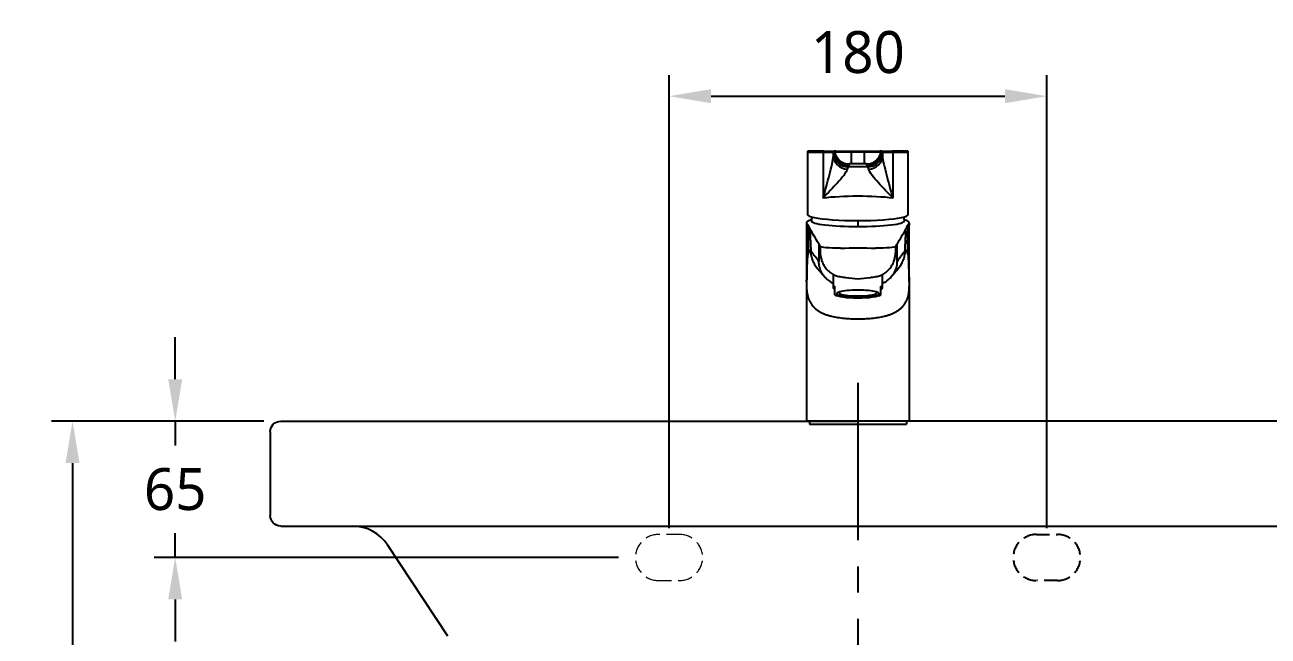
# Model space of a CAD drawing. Extents: x 7056 to 10156, y 0 to 2100.
# Drawn here: x 7804 to 8396, y 897 to 1188 of the extents above; entities that cross this region are included whole.
import ezdxf

# ---------------------------------------------------------------- set-up
doc = ezdxf.new("R2010")
doc.units = 0
doc.header["$LTSCALE"] = 50
doc.header["$MEASUREMENT"] = 0
for name, pattern in [('CENTER', [2, 1.25, -0.25, 0.25, -0.25]), ('CENTER2', [1.125, 0.75, -0.125, 0.125, -0.125]), ('HIDDEN', [0.375, 0.25, -0.125])]:
    doc.linetypes.add(name, pattern=pattern)
doc.layers.get('0').update_dxf_attribs({"linetype": 'CONTINUOUS'})
doc.layers.get('DEFPOINTS').update_dxf_attribs({"linetype": 'CONTINUOUS'})
for name, color, linetype in [('1', 2, 'CENTER'), ('3', 3, 'CONTINUOUS'), ('5', 5, 'CONTINUOUS')]:
    doc.layers.add(name, color=color, linetype=linetype)
doc.styles.get("Standard").update_dxf_attribs({"font": 'NanumGothic.ttf'})
doc.dimstyles.get("Standard").update_dxf_attribs({"dimtxt": 2.5, "dimasz": 2, "dimexe": 2, "dimexo": 1, "dimgap": 1.5, "dimtad": 1, "dimdec": 0, "dimlfac": 10, "dimrnd": 0.5, "dimzin": 0, "dimdsep": 46, "dimtxsty": 'Standard', "dimcen": 0, "dimclrt": 2, "dimadec": 0, "dimazin": 0, "dimtfac": 1, "dimtdec": 0, "dimtmove": 0, "dimatfit": 3, "dimfxl": 0, "dimtolj": 1, "dimtzin": 0, "dimarcsym": 0})

# ---------------------------------------------------------------- blocks, each defined once
blk = doc.blocks.new('*D69')
at = {"color": 3, "lineweight": -2}
for p, q in [((8455.35, 999.21), (8583.65, 999.21)), ((8573.65, 979.21), (8573.65, 927.6)), ((8573.65, 834.21), (8573.65, 885.83)), ((8239.58, 814.21), (8583.65, 814.21))]:
    blk.add_line(p, q, dxfattribs=at)
at = {"color": 3}
for points in [[(8570.31, 979.21), (8576.98, 979.21), (8573.65, 999.21)], [(8570.31, 834.21), (8576.98, 834.21), (8573.65, 814.21)]]:
    blk.add_solid(points, dxfattribs=at)
at = {"layer": 'DEFPOINTS', "color": 0}
for p in [(8447.35, 999.21), (8231.58, 814.21), (8573.65, 814.21)]:
    blk.add_point(p, dxfattribs=at)
at = {"color": 2, "insert": (8573.65, 906.71), "char_height": 20, "attachment_point": 5}
blk.add_mtext('\\A1;185', dxfattribs=at)
blk = doc.blocks.new('*D70')
at = {"color": 3, "lineweight": -2}
for p, q in [((8601.65, 999.21), (8643.41, 999.21)), ((8633.41, 979.21), (8633.41, 895.1)), ((8633.41, 769.21), (8633.41, 853.33)), ((8335.03, 749.21), (8643.41, 749.21))]:
    blk.add_line(p, q, dxfattribs=at)
at = {"color": 3}
for points in [[(8630.08, 979.21), (8636.75, 979.21), (8633.41, 999.21)], [(8630.08, 769.21), (8636.75, 769.21), (8633.41, 749.21)]]:
    blk.add_solid(points, dxfattribs=at)
at = {"layer": 'DEFPOINTS', "color": 0}
for p in [(8593.65, 999.21), (8327.03, 749.21), (8633.41, 749.21)]:
    blk.add_point(p, dxfattribs=at)
at = {"color": 2, "insert": (8633.41, 874.21), "char_height": 20, "attachment_point": 5}
blk.add_mtext('\\A1;250', dxfattribs=at)
blk = doc.blocks.new('*D71')
at = {"color": 3, "lineweight": -2}
for p, q in [((8661.41, 999.21), (8703.41, 999.21)), ((8693.41, 979.21), (8693.41, 850.12)), ((8693.41, 679.21), (8693.41, 808.31)), ((8241.53, 659.21), (8703.41, 659.21))]:
    blk.add_line(p, q, dxfattribs=at)
at = {"color": 3}
for points in [[(8690.08, 979.21), (8696.75, 979.21), (8693.41, 999.21)], [(8690.08, 679.21), (8696.75, 679.21), (8693.41, 659.21)]]:
    blk.add_solid(points, dxfattribs=at)
at = {"layer": 'DEFPOINTS', "color": 0}
for p in [(8653.41, 999.21), (8233.53, 659.21), (8693.41, 659.21)]:
    blk.add_point(p, dxfattribs=at)
at = {"color": 2, "insert": (8693.41, 829.21), "char_height": 20, "attachment_point": 5}
blk.add_mtext('\\A1;340', dxfattribs=at)
blk = doc.blocks.new('*D64')
at = {"color": 3, "lineweight": -2}
for p, q in [((8111.03, 948.21), (8111.03, 1164.17)), ((8291.03, 948.21), (8291.03, 1164.17)), ((8131.03, 1154.17), (8271.03, 1154.17))]:
    blk.add_line(p, q, dxfattribs=at)
at = {"color": 3}
for points in [[(8131.03, 1157.51), (8131.03, 1150.84), (8111.03, 1154.17)], [(8271.03, 1157.51), (8271.03, 1150.84), (8291.03, 1154.17)]]:
    blk.add_solid(points, dxfattribs=at)
at = {"layer": 'DEFPOINTS', "color": 0}
for p in [(8291.03, 1154.17), (8111.03, 940.21), (8291.03, 940.21)]:
    blk.add_point(p, dxfattribs=at)
at = {"color": 2, "insert": (8201.03, 1175.06), "char_height": 20, "attachment_point": 5}
blk.add_mtext('\\A1;180', dxfattribs=at)
blk = doc.blocks.new('*D65')
at = {"color": 3, "lineweight": -2}
for p, q in [((7875.77, 1019.21), (7875.77, 1039.21)), ((7918.04, 999.21), (7865.77, 999.21)), ((7875.77, 999.21), (7875.77, 987.6)), ((7875.77, 934.21), (7875.77, 945.82)), ((8087.03, 934.21), (7865.77, 934.21)), ((7875.77, 914.21), (7875.77, 894.21))]:
    blk.add_line(p, q, dxfattribs=at)
at = {"color": 3}
for points in [[(7872.43, 1019.21), (7879.1, 1019.21), (7875.77, 999.21)], [(7872.43, 914.21), (7879.1, 914.21), (7875.77, 934.21)]]:
    blk.add_solid(points, dxfattribs=at)
at = {"layer": 'DEFPOINTS', "color": 0}
for p in [(7926.04, 999.21), (7875.77, 934.21), (8095.03, 934.21)]:
    blk.add_point(p, dxfattribs=at)
at = {"color": 2, "insert": (7875.77, 966.71), "char_height": 20, "attachment_point": 5}
blk.add_mtext('\\A1;65', dxfattribs=at)
blk = doc.blocks.new('*D59')
at = {"color": 3, "lineweight": -2}
for p, q in [((7918.03, 999.21), (7816.86, 999.21)), ((7826.86, 979.21), (7826.86, 832.66)), ((7826.86, 644.31), (7826.86, 790.86)), ((8044.91, 624.31), (7816.86, 624.31))]:
    blk.add_line(p, q, dxfattribs=at)
at = {"color": 3}
for points in [[(7823.52, 979.21), (7830.19, 979.21), (7826.86, 999.21)], [(7823.52, 644.31), (7830.19, 644.31), (7826.86, 624.31)]]:
    blk.add_solid(points, dxfattribs=at)
at = {"layer": 'DEFPOINTS', "color": 0}
for p in [(7926.03, 999.21), (7826.86, 624.31), (8052.91, 624.31)]:
    blk.add_point(p, dxfattribs=at)
at = {"color": 2, "insert": (7826.86, 811.76), "char_height": 20, "attachment_point": 5}
blk.add_mtext('\\A1;375', dxfattribs=at)

msp = doc.modelspace()

# ---------------------------------------------------------------- linework, layer by layer
at = {"ltscale": 0.5}
for p, q in [((8225.5283, 999.21417), (8176.5283, 999.21417)), ((8224.09786, 999.21414), (8177.95874, 999.2141)), ((8177.95874, 999.2141), (8177.95874, 997.73557)), ((8224.09786, 999.21414), (8224.09786, 997.73557))]:
    msp.add_line(p, q, dxfattribs=at)
at = {"color": 7, "linetype": 'HIDDEN'}
msp.add_line((8183.54392, 999.21419), (8183.54392, 999.2141), dxfattribs=at)
at = {"color": 0}
msp.add_line((8476.0283, 999.21417), (8201.0283, 999.21417), dxfattribs=at)
at = {"color": 2, "linetype": 'HIDDEN', "lineweight": 0, "ltscale": 0.5}
msp.add_lwpolyline([(8116.0283, 923.21417, 1), (8116.0283, 945.21417), (8106.0283, 945.21417, 1), (8106.0283, 923.21417)], format="xyb", close=True, dxfattribs=at)
at = {"layer": '1', "color": 7, "linetype": 'Continuous'}
for p, q in [((8177.0283, 1127.51982), (8177.0283, 1097.7994)), ((8184.40719, 1127.47624), (8184.40719, 1105.56693)), ((8189.43307, 1127.51997), (8189.32539, 1127.51976)), ((8189.32539, 1127.51976), (8189.32539, 1125.83872)), ((8189.41319, 1127.46777), (8189.43307, 1127.51997)), ((8189.82536, 1128.02046), (8189.93304, 1128.02066)), ((8197.93713, 1128.02181), (8197.93713, 1127.41698)), ((8197.93713, 1128.02181), (8204.11946, 1128.02181)), ((8197.93713, 1121.88774), (8197.93713, 1127.41698)), ((8204.11946, 1127.41698), (8197.93713, 1127.41698)), ((8204.11946, 1128.02181), (8204.11946, 1127.41698)), ((8204.11946, 1121.88774), (8204.11946, 1127.41698)), ((8212.12356, 1128.02066), (8212.23124, 1128.02046)), ((8212.62353, 1127.51997), (8212.6434, 1127.46777)), ((8212.7312, 1127.51976), (8212.62353, 1127.51997)), ((8212.7312, 1127.51976), (8212.7312, 1125.83872)), ((8217.64941, 1127.47624), (8217.64941, 1105.56693)), ((8225.0283, 1097.7994), (8225.0283, 1127.51982)), ((8196.62341, 1121.03392), (8196.41273, 1120.48065)), ((8204.11946, 1121.88774), (8197.93713, 1121.88774)), ((8205.64386, 1120.48065), (8205.43319, 1121.03392)), ((8201.0283, 1094.87461), (8201.0283, 1092.01193)), ((8189.28091, 1069.15586), (8189.28091, 1062.92236)), ((8212.78091, 1062.92236), (8212.78091, 1069.1586)), ((8190.08091, 1059.5198), (8190.08091, 1063.66235)), ((8192.03091, 1060.72486), (8192.03091, 1060.46885)), ((8210.03091, 1060.46885), (8210.03091, 1060.72486)), ((8211.98091, 1059.5198), (8211.98091, 1063.66235)), ((8177.95874, 997.73557), (8224.09786, 997.73557))]:
    msp.add_line(p, q, dxfattribs=at)
at = {"layer": '1', "color": 1, "linetype": 'CENTER2', "ltscale": 2}
msp.add_line((8201.03038, 1017.46417), (8201.03038, 522.87753), dxfattribs=at)
at = {"layer": '1', "color": 0, "linetype": 'Continuous'}
for p, q in [((7926.0283, 999.21417), (8201.0283, 999.21417)), ((7921.03978, 994.21417), (7921.03978, 954.21417)), ((7926.0283, 949.21417), (8441.79458, 949.21417)), ((8005.59726, 896.72645), (7976.96655, 940.21229))]:
    msp.add_line(p, q, dxfattribs=at)
at = {"layer": '1', "color": 7, "linetype": 'Continuous'}
for start, end in [(171.37829069, 176.268188), (3.731812, 8.62170931)]:
    msp.add_arc((8201.0283, 1093.2881), 22.19637, start, end, dxfattribs=at)
at = {"layer": '1', "color": 0, "linetype": 'Continuous', "extrusion": (0, 0, -1)}
for centre, start, end in [((-7926.0283, 994.21417), 0, 90), ((-7926.0283, 954.21417), 270, 0)]:
    msp.add_arc(centre, 5, start, end, dxfattribs=at)
at = {"layer": '1', "color": 0, "linetype": 'Continuous'}
msp.add_arc((7960.26202, 929.21417), 20, 33.3605733, 90, dxfattribs=at)
at = {"layer": '1', "color": 7, "linetype": 'Continuous'}
for centre, major_axis, ratio, start_param, end_param in [((8201.0283, 1128.01982), (-23.5, 0), 0.000022, 5.47740194, 7.374729491), ((8201.0283, 1127.51982), (-24, 0), 0.002517, 6.28316677, 7.088968674), ((8184.75346, 1127.5202), (0.00001, -0.5), 0.695239, 3.141561875, 4.800401043), ((8173.32644, 1127.52046), (-16, 0), 0.003831, 2.335809286, 3.130131837), ((8173.32644, 1128.02046), (-16.5, 0), 0.000022, 2.335809287, 3.130131837), ((8189.82539, 1127.52046), (0.00097, -0.5), 0.999935, 3.139694378, 4.711835315), ((8196.32494, 1125.8485), (6.99736, -0.19218), 0.930294, 3.172608166, 4.687010237), ((8196.41273, 1127.47755), (6.54179, -2.49099), 0.999493, 3.506988499, 5.07605031), ((8189.93306, 1127.52066), (0.00097, -0.5), 0.999935, 3.139694378, 4.711835315), ((8196.42915, 1127.52066), (-7.4253, 0.16584), 0.062803, 0.343077868, 0.420223192), ((8190.14406, 1127.52104), (0.00081, -0.5), 0.999907, 3.140029813, 4.789267394), ((8196.62341, 1128.03082), (6.54179, -2.49099), 0.999493, 3.584133825, 5.07605031), ((8196.42908, 1128.02066), (-6.95588, -0.00172), 0.00065, 5.840394466, 5.917540187), ((8190.52603, 1127.52165), (0.00079, -0.5), 0.999901, 3.14007326, 4.91690311), ((8196.8878, 1128.85189), (6.7701, -1.77924), 0.999527, 3.604908181, 4.969270018), ((8205.1688, 1128.85189), (-6.7701, -1.77924), 0.999527, 1.313915289, 2.678277126), ((8205.43319, 1128.03082), (-6.54179, -2.49099), 0.999493, 1.207134997, 2.699051483), ((8205.64386, 1127.47755), (-6.54179, -2.49099), 0.999493, 1.207134997, 2.776196808), ((8205.73166, 1125.8485), (-6.99736, -0.19218), 0.930294, 1.59617507, 3.110577141), ((8211.53057, 1127.52165), (0.00079, 0.5), 0.999901, 4.507873083, 6.284702932), ((8201.0283, 1128.01982), (-23.5, 0), 0.000022, 2.038834006, 3.947376021), ((8211.91253, 1127.52104), (0.00081, 0.5), 0.999907, 4.635509709, 6.284747289), ((8205.62751, 1128.02066), (-6.95588, 0.00172), 0.00065, 3.507237773, 3.584383495), ((8212.12354, 1127.52066), (0.00097, 0.5), 0.999935, 4.712943228, 6.285084165), ((8212.23121, 1127.52046), (0.00097, 0.5), 0.999935, 4.712943228, 6.285084165), ((8228.73015, 1128.02046), (-16.5, 0), 0.000022, 0.011460816, 0.805783366), ((8205.62745, 1127.52066), (-7.4253, -0.16584), 0.062803, 2.721369461, 2.798514785), ((8228.73015, 1127.52046), (-16, 0), 0.003831, 0.011460816, 0.805783367), ((8217.30314, 1127.5202), (-0.00001, -0.5), 0.695239, 1.482784264, 3.141623432), ((8201.0283, 1127.51982), (-24, 0), 0.002517, 2.335809286, 3.141611191), ((8201.0283, 1119.28471), (-40, 0), 0.030099, 4.59674225, 4.82803571), ((8201.0283, 1103.2918), (-24, 0), 0.131412, 3.947376021, 5.47740194), ((8201.0283, 1097.7994), (-24, 0), 0.121869, 0, 3.141592654), ((8201.0283, 1094.71134), (-22.15, 0), 0.121869, 6.27528229, 7.853981634), ((8201.0283, 1094.71134), (22.15, 0), 0.121869, 4.71238898, 6.291088324), ((8201.03091, 1062.92236), (-11.75, 0), 0.173648, 5.912046397, 6.654324217), ((8201.03091, 1059.96793), (-10, 0), 0.173648, 4.71238898, 7.853981634), ((8201.03091, 1060.46885), (-9, 0), 0.173648, 6.076085735, 7.853981634), ((8201.03091, 1059.96793), (10, 0), 0.173648, 4.71238898, 7.853981634), ((8201.03091, 1060.46885), (9, 0), 0.173648, 4.71238898, 6.490284879), ((8201.03091, 1062.92236), (-11.75, 0), 0.173648, 2.770453744, 3.512731564), ((8201.03091, 1059.96793), (-11.25, 0), 0.173648, 0.231456412, 1.570796327), ((8201.03091, 1059.96793), (11.25, 0), 0.173648, 4.71238898, 6.051728895)]:
    msp.add_ellipse(centre, major_axis=major_axis, ratio=ratio, start_param=start_param, end_param=end_param, dxfattribs=at)
for points, knots in [([(8177.3804, 1127.99658), (8177.35466, 1127.98895), (8177.28929, 1127.96366), (8177.17649, 1127.8877), (8177.07525, 1127.75291), (8177.02566, 1127.61244), (8177.03233, 1127.53371), (8177.03557, 1127.5138)], [0, 0, 0, 0, 0.124593274, 0.330708194, 0.627587225, 0.907042563, 1, 1, 1, 1]), ([(8184.40719, 1105.56693), (8185.50587, 1109.35733), (8186.5325, 1113.18288), (8187.90856, 1118.4729), (8188.34187, 1120.17826), (8189.04038, 1123.32144), (8189.30589, 1124.72734), (8189.3254, 1125.83872)], [0, 0, 0, 0, 0.5, 0.5, 0.75, 0.75, 1, 1, 1, 1]), ([(8190.03663, 1127.41932), (8189.96603, 1127.43034), (8189.89639, 1127.44136), (8189.76629, 1127.46219), (8189.70565, 1127.47201), (8189.64562, 1127.48182)], [0, 0, 0, 0, 0.528779335, 0.528779335, 1, 1, 1, 1]), ([(8197.93713, 1127.41698), (8195.86412, 1127.41698), (8193.83378, 1127.41721), (8190.93371, 1127.41805), (8190.06588, 1127.41867), (8190.03663, 1127.41932)], [0, 0, 0, 0, 0.5, 0.5, 1, 1, 1, 1]), ([(8190.14403, 1128.02104), (8190.20328, 1128.02114), (8190.26284, 1128.02123), (8190.39002, 1128.02143), (8190.45773, 1128.02154), (8190.526, 1128.02165)], [0, 0, 0, 0, 0.47122097, 0.47122097, 1, 1, 1, 1]), ([(8190.526, 1128.02165), (8190.55334, 1128.02169), (8191.36101, 1128.02173), (8194.08216, 1128.02179), (8195.98941, 1128.02181), (8197.93713, 1128.02181)], [0, 0, 0, 0, 0.5, 0.5, 1, 1, 1, 1]), ([(8204.11946, 1128.02181), (8206.06718, 1128.02181), (8207.97005, 1128.02179), (8210.69378, 1128.02173), (8211.50326, 1128.02169), (8211.5306, 1128.02165)], [0, 0, 0, 0, 0.5, 0.5, 1, 1, 1, 1]), ([(8212.01997, 1127.41932), (8211.99072, 1127.41867), (8211.12973, 1127.41806), (8208.23347, 1127.41721), (8206.19211, 1127.41698), (8204.11946, 1127.41698)], [0, 0, 0, 0, 0.5, 0.5, 1, 1, 1, 1]), ([(8211.5306, 1128.02165), (8211.59144, 1128.02156), (8211.65183, 1128.02146), (8211.7792, 1128.02125), (8211.84607, 1128.02114), (8211.91256, 1128.02104)], [0, 0, 0, 0, 0.471220972, 0.471220972, 1, 1, 1, 1]), ([(8212.41098, 1127.48182), (8212.34361, 1127.47081), (8212.27549, 1127.4598), (8212.14503, 1127.43896), (8212.08288, 1127.42914), (8212.01997, 1127.41932)], [0, 0, 0, 0, 0.528778721, 0.528778721, 1, 1, 1, 1]), ([(8212.7312, 1125.83872), (8212.75071, 1124.72734), (8213.01622, 1123.32144), (8213.71473, 1120.17826), (8214.14804, 1118.4729), (8215.52409, 1113.18288), (8216.55072, 1109.35733), (8217.64941, 1105.56693)], [0, 0, 0, 0, 0.25, 0.25, 0.5, 0.5, 1, 1, 1, 1]), ([(8225.02015, 1127.5199), (8225.02377, 1127.55384), (8225.02297, 1127.64119), (8224.97043, 1127.76737), (8224.88647, 1127.87623), (8224.79611, 1127.94593), (8224.72061, 1127.98396), (8224.67622, 1127.99689), (8224.66149, 1128.00037)], [0, 0, 0, 0, 0.153365259, 0.406483319, 0.611954428, 0.785582156, 0.930363722, 1, 1, 1, 1]), ([(8196.8878, 1121.85499), (8196.85131, 1121.71615), (8196.81061, 1121.57731), (8196.72222, 1121.30361), (8196.67476, 1121.16876), (8196.62341, 1121.03392)], [0, 0, 0, 0, 0.507283221, 0.507283221, 1, 1, 1, 1]), ([(8197.93713, 1121.88774), (8197.92234, 1121.88774), (8197.90754, 1121.88773), (8197.78158, 1121.88756), (8197.66978, 1121.88684), (8197.46274, 1121.88437), (8197.36482, 1121.8826), (8197.19141, 1121.87821), (8197.11461, 1121.87551), (8196.99091, 1121.86945), (8196.94414, 1121.86599), (8196.89827, 1121.86001), (8196.88846, 1121.85749), (8196.8878, 1121.85499)], [0, 0, 0, 0, 0.026090611, 0.026090611, 0.22514522, 0.22514522, 0.424804023, 0.424804023, 0.632121189, 0.632121189, 0.850642339, 0.850642339, 1, 1, 1, 1]), ([(8205.1688, 1121.85499), (8205.16785, 1121.85861), (8205.14755, 1121.86226), (8205.06776, 1121.86938), (8205.00416, 1121.8729), (8204.84439, 1121.87889), (8204.74684, 1121.88146), (8204.53604, 1121.88525), (8204.42082, 1121.88657), (8204.24274, 1121.88757), (8204.18097, 1121.88774), (8204.11946, 1121.88774)], [0, 0, 0, 0, 0.216993564, 0.216993564, 0.450628165, 0.450628165, 0.677028596, 0.677028596, 0.89123323, 0.89123323, 1, 1, 1, 1]), ([(8205.43319, 1121.03392), (8205.38032, 1121.17275), (8205.33158, 1121.31159), (8205.24365, 1121.58528), (8205.20424, 1121.72014), (8205.1688, 1121.85499)], [0, 0, 0, 0, 0.507283213, 0.507283213, 1, 1, 1, 1]), ([(8195.96864, 1119.34587), (8195.78148, 1118.59049), (8195.12702, 1117.56011), (8193.40006, 1115.28947), (8192.35467, 1114.08756), (8189.04842, 1110.4533), (8186.62493, 1107.99113), (8184.40719, 1105.56693)], [0, 0, 0, 0, 0.25, 0.25, 0.5, 0.5, 1, 1, 1, 1]), ([(8217.64941, 1105.56693), (8215.43167, 1107.99113), (8213.00817, 1110.4533), (8209.70193, 1114.08756), (8208.65654, 1115.28947), (8206.92958, 1117.56011), (8206.27512, 1118.59049), (8206.08796, 1119.34587)], [0, 0, 0, 0, 0.5, 0.5, 0.75, 0.75, 1, 1, 1, 1])]:
    msp.add_open_spline(points, degree=3, knots=knots, dxfattribs=at)
for points in [[(8189.3254, 1125.83872), (8189.35294, 1126.84173), (8189.3822, 1127.38639), (8189.41319, 1127.46777)], [(8212.6434, 1127.46777), (8212.6744, 1127.38639), (8212.70366, 1126.84173), (8212.7312, 1125.83872)], [(8196.41273, 1120.48065), (8196.28498, 1120.42349), (8196.14103, 1120.0416), (8195.96864, 1119.34587)], [(8206.08796, 1119.34587), (8205.91557, 1120.0416), (8205.77162, 1120.42349), (8205.64386, 1120.48065)]]:
    msp.add_open_spline(points, degree=3, dxfattribs=at)
at = {"layer": '3', "color": 2, "linetype": 'HIDDEN', "ltscale": 0.5}
msp.add_lwpolyline([(8286.03038, 923.21417, -1), (8286.03038, 945.21417), (8296.03038, 945.21417, -1), (8296.03038, 923.21417)], format="xyb", close=True, dxfattribs=at)
at = {"layer": '5', "color": 7, "linetype": 'Continuous'}
for p, q in [((8176.5383, 1092.69075), (8176.5383, 1066.53815)), ((8225.5183, 1066.53815), (8225.5183, 1092.69064)), ((8176.5283, 1064.07283), (8176.5283, 999.21417)), ((8225.5283, 999.21417), (8225.5283, 1064.07283))]:
    msp.add_line(p, q, dxfattribs=at)
for centre, major_axis, ratio, start_param, end_param in [((8201.02829, 757.69296), (-275.13706, 605.08517), 0.19969, 5.188366341, 5.202485322), ((8201.02825, 757.69204), (-275.13738, -605.08626), 0.199691, 4.222292031, 4.236410992), ((8206.95521, 651.20659), (-308.85567, 729.1077), 0.215241, 5.251623018, 5.252138446), ((8201.27052, 762.02156), (-273.59727, -599.90294), 0.198909, 4.24099972, 4.241597583)]:
    msp.add_ellipse(centre, major_axis=major_axis, ratio=ratio, start_param=start_param, end_param=end_param, dxfattribs=at)
for points, knots in [([(8178.94129, 1095.25598), (8178.91579, 1095.24761), (8178.18171, 1095.00631), (8177.06142, 1094.53194), (8176.49367, 1093.9859), (8176.52705, 1093.6624), (8176.62383, 1093.51928), (8176.70297, 1093.42498), (8176.85664, 1093.22271), (8176.97658, 1093.04267), (8177.06461, 1092.91052)], [0, 0, 0, 0, 0.009640186, 0.277537898, 0.544008045, 0.678609445, 0.712369927, 0.746135578, 0.813663, 1, 1, 1, 1]), ([(8176.57191, 1092.85371), (8176.54843, 1092.79624), (8176.53723, 1092.73902), (8176.53996, 1092.60359), (8176.56478, 1092.52657), (8176.61884, 1092.44556), (8176.62521, 1092.43657), (8176.63867, 1092.41841), (8176.64578, 1092.43768), (8176.668, 1092.17438), (8176.68115, 1091.77866), (8176.72174, 1090.69548), (8176.75067, 1089.9208), (8176.78299, 1089.15609)], [0, 0, 0, 0, 0.26691046, 0.26691046, 0.63345523, 0.63345523, 0.679273326, 0.679273326, 0.725091423, 0.725091423, 0.816727615, 0.816727615, 1, 1, 1, 1]), ([(8177.06461, 1092.91052), (8177.10194, 1092.85091), (8177.25968, 1092.59907), (8177.45028, 1092.24854), (8177.65268, 1091.86039), (8177.85245, 1091.47192), (8178.01585, 1091.18155), (8178.12479, 1090.98797)], [0, 0, 0, 0, 0.093674994, 0.39577932, 0.546834463, 0.697889657, 1, 1, 1, 1]), ([(8177.24586, 1078.78488), (8177.28609, 1079.27925), (8177.329, 1079.83795), (8177.4001, 1081.00339), (8177.42914, 1081.61688), (8177.49179, 1083.44706), (8177.50481, 1084.66909), (8177.47441, 1087.11959), (8177.42943, 1088.36171), (8177.28746, 1090.71679), (8177.18936, 1091.84117), (8177.06467, 1092.91059)], [0, 0, 0, 0, 0.125, 0.125, 0.25, 0.25, 0.5, 0.5, 0.75, 0.75, 1, 1, 1, 1]), ([(8224.99199, 1092.91052), (8225.08002, 1093.04267), (8225.19996, 1093.22271), (8225.35363, 1093.42498), (8225.43277, 1093.51928), (8225.52954, 1093.6624), (8225.56293, 1093.9859), (8224.99518, 1094.53194), (8223.87489, 1095.00631), (8223.1408, 1095.24761), (8223.1153, 1095.25598)], [0, 0, 0, 0, 0.186337, 0.253864422, 0.287630073, 0.321390555, 0.455991955, 0.722462102, 0.990359814, 1, 1, 1, 1]), ([(8223.93181, 1090.98797), (8224.04075, 1091.18155), (8224.20415, 1091.47192), (8224.40392, 1091.86039), (8224.60632, 1092.24854), (8224.79692, 1092.59907), (8224.95465, 1092.85091), (8224.99199, 1092.91052)], [0, 0, 0, 0, 0.302110343, 0.453165537, 0.60422068, 0.906325006, 1, 1, 1, 1]), ([(8224.99193, 1092.91059), (8224.86724, 1091.84117), (8224.76914, 1090.71679), (8224.62717, 1088.36171), (8224.58219, 1087.11959), (8224.55179, 1084.66909), (8224.56481, 1083.44706), (8224.62746, 1081.61688), (8224.6565, 1081.00339), (8224.7276, 1079.83795), (8224.77051, 1079.27925), (8224.81073, 1078.78488)], [0, 0, 0, 0, 0.25, 0.25, 0.5, 0.5, 0.75, 0.75, 0.875, 0.875, 1, 1, 1, 1]), ([(8225.2736, 1089.15609), (8225.30592, 1089.9208), (8225.33486, 1090.69548), (8225.37545, 1091.77866), (8225.3886, 1092.17438), (8225.41082, 1092.43768), (8225.41793, 1092.41841), (8225.43139, 1092.43657), (8225.43776, 1092.44556), (8225.49181, 1092.52657), (8225.51664, 1092.60359), (8225.51937, 1092.73898), (8225.50818, 1092.79616), (8225.48473, 1092.85359)], [0, 0, 0, 0, 0.183306278, 0.183306278, 0.274959417, 0.274959417, 0.320785986, 0.320785986, 0.366612556, 0.366612556, 0.733225112, 0.733225112, 1, 1, 1, 1]), ([(8176.78299, 1089.15609), (8176.80621, 1088.60679), (8176.81628, 1088.04232), (8176.83334, 1086.92346), (8176.83871, 1086.36257), (8176.83962, 1084.7006), (8176.80515, 1083.64173), (8176.7818, 1082.57051)], [0, 0, 0, 0, 0.25, 0.25, 0.5, 0.5, 1, 1, 1, 1]), ([(8225.2748, 1082.57051), (8225.25145, 1083.64173), (8225.21698, 1084.7006), (8225.21789, 1086.36257), (8225.22326, 1086.92346), (8225.24031, 1088.04232), (8225.25039, 1088.60679), (8225.2736, 1089.15609)], [0, 0, 0, 0, 0.5, 0.5, 0.75, 0.75, 1, 1, 1, 1]), ([(8176.53642, 1066.0942), (8176.53532, 1065.985), (8176.5362, 1065.88838), (8176.54584, 1065.64335), (8176.5659, 1065.612), (8176.60874, 1066.03108), (8176.62717, 1066.37518), (8176.67669, 1067.41761), (8176.70455, 1068.17153), (8176.76114, 1069.66496), (8176.78898, 1070.41577), (8176.87169, 1072.6514), (8176.9231, 1074.12554), (8177.02056, 1076.15232), (8177.0575, 1076.79573), (8177.14276, 1077.90839), (8177.19212, 1078.36991), (8177.24585, 1078.78482)], [0, 0, 0, 0, 0.033628913, 0.033628913, 0.102655419, 0.102655419, 0.171681926, 0.171681926, 0.309734938, 0.309734938, 0.44778795, 0.44778795, 0.723893975, 0.723893975, 0.861946988, 0.861946988, 1, 1, 1, 1]), ([(8176.7818, 1082.57051), (8176.74581, 1080.91992), (8176.72374, 1079.25327), (8176.69717, 1075.88881), (8176.69283, 1074.19264), (8176.67474, 1070.81636), (8176.66468, 1069.11511), (8176.62267, 1067.10039), (8176.61248, 1066.68857), (8176.58716, 1066.21824), (8176.57604, 1066.09384), (8176.55604, 1066.04727), (8176.54843, 1066.11402), (8176.53974, 1066.29781), (8176.53781, 1066.40566), (8176.5379, 1066.5265)], [0, 0, 0, 0, 0.276132523, 0.276132523, 0.552265045, 0.552265045, 0.828397568, 0.828397568, 0.897430699, 0.897430699, 0.931947264, 0.931947264, 0.96646383, 0.96646383, 1, 1, 1, 1]), ([(8178.60671, 1080.29711), (8178.59094, 1080.31587), (8178.55953, 1080.3516), (8178.51123, 1080.4009), (8178.46018, 1080.44702), (8178.40484, 1080.4897), (8178.34369, 1080.52774), (8178.2752, 1080.5585), (8178.21079, 1080.57434), (8178.15415, 1080.57756), (8178.10896, 1080.57401), (8178.06145, 1080.56323), (8177.99551, 1080.53763), (8177.90919, 1080.48172), (8177.80239, 1080.36923), (8177.71324, 1080.23417), (8177.6433, 1080.1013), (8177.57471, 1079.95249), (8177.49115, 1079.73538), (8177.39359, 1079.41983), (8177.3122, 1079.09696), (8177.26327, 1078.8702), (8177.24586, 1078.78486)], [0, 0, 0, 0, 0.060401043, 0.120802086, 0.181203129, 0.241604173, 0.302005216, 0.362406259, 0.422807302, 0.453007824, 0.483208345, 0.513408867, 0.543609388, 0.604010431, 0.664411474, 0.724812518, 0.755013039, 0.785213561, 0.845614604, 0.906015647, 0.96641669, 1, 1, 1, 1]), ([(8182.66736, 1070.85452), (8182.64277, 1070.88069), (8182.35566, 1071.18834), (8181.83356, 1071.7977), (8181.15714, 1072.72013), (8180.5538, 1073.68874), (8180.02429, 1074.7003), (8179.57119, 1075.75212), (8179.1971, 1076.84105), (8178.90635, 1077.96386), (8178.70224, 1079.11637), (8178.62785, 1079.90142), (8178.60671, 1080.29711)], [0, 0, 0, 0, 0.01025482, 0.120226507, 0.230198193, 0.34016988, 0.450141567, 0.560113253, 0.67008494, 0.780056627, 0.890028313, 1, 1, 1, 1]), ([(8182.38764, 1075.32207), (8182.2759, 1075.4766), (8182.16437, 1075.63079), (8181.43718, 1076.63446), (8180.82751, 1077.46855), (8179.67964, 1078.97898), (8179.1402, 1079.66269), (8178.60672, 1080.29711)], [0, 0, 0, 0, 0.086715817, 0.086715817, 0.566384219, 0.566384219, 1, 1, 1, 1]), ([(8182.35734, 1083.78259), (8182.35511, 1083.04726), (8182.35327, 1081.56098), (8182.35751, 1079.70967), (8182.3645, 1078.2611), (8182.37131, 1077.19812), (8182.37808, 1076.33785), (8182.38362, 1075.7522), (8182.38603, 1075.47109), (8182.38725, 1075.35562), (8182.38768, 1075.32196)], [0, 0, 0, 0, 0.254674071, 0.509348143, 0.636685179, 0.764022214, 0.89135925, 0.955027768, 0.986862027, 1, 1, 1, 1]), ([(8182.9887, 1080.0037), (8183.03059, 1079.44869), (8183.11081, 1078.38607), (8183.4695, 1076.69031), (8184.06741, 1074.90373), (8185.04245, 1073.02703), (8186.41374, 1071.24348), (8188.15211, 1069.75385), (8190.19344, 1068.62192), (8191.6888, 1068.29779), (8192.44316, 1068.13427)], [0, 0, 0, 0, 0.106283549, 0.203490978, 0.325122874, 0.455595475, 0.589497719, 0.729867048, 0.86372809, 1, 1, 1, 1]), ([(8192.65701, 1081.76316), (8190.07225, 1081.73407), (8187.70044, 1081.78998), (8184.23163, 1082.08876), (8183.20829, 1082.32693), (8183.02937, 1082.63314)], [0, 0, 0, 0, 0.5, 0.5, 1, 1, 1, 1]), ([(8219.02723, 1082.63314), (8218.84831, 1082.32693), (8217.82497, 1082.08876), (8214.35616, 1081.78998), (8211.98435, 1081.73407), (8209.39959, 1081.76316)], [0, 0, 0, 0, 0.5, 0.5, 1, 1, 1, 1]), ([(8209.61344, 1068.13427), (8210.3678, 1068.29779), (8211.86316, 1068.62192), (8213.90449, 1069.75385), (8215.64286, 1071.24348), (8217.01415, 1073.02703), (8217.98919, 1074.90373), (8218.58709, 1076.69031), (8218.94579, 1078.38607), (8219.026, 1079.44869), (8219.0679, 1080.0037)], [0, 0, 0, 0, 0.13627191, 0.270132952, 0.410502281, 0.544404525, 0.674877126, 0.796509022, 0.893716451, 1, 1, 1, 1]), ([(8223.44988, 1080.29711), (8223.42875, 1079.90142), (8223.35436, 1079.11637), (8223.15025, 1077.96386), (8222.8595, 1076.84105), (8222.4854, 1075.75212), (8222.03231, 1074.7003), (8221.5028, 1073.68874), (8220.89946, 1072.72013), (8220.22304, 1071.7977), (8219.70094, 1071.18834), (8219.41383, 1070.88069), (8219.38924, 1070.85452)], [0, 0, 0, 0, 0.109971687, 0.219943373, 0.32991506, 0.439886747, 0.549858433, 0.65983012, 0.769801807, 0.879773493, 0.98974518, 1, 1, 1, 1]), ([(8219.66892, 1075.32196), (8219.66935, 1075.35562), (8219.67057, 1075.47109), (8219.67297, 1075.7522), (8219.67851, 1076.33785), (8219.68529, 1077.19812), (8219.6921, 1078.2611), (8219.69909, 1079.70967), (8219.70333, 1081.56098), (8219.70149, 1083.04726), (8219.69926, 1083.78259)], [0, 0, 0, 0, 0.013137973, 0.044972232, 0.10864075, 0.235977786, 0.363314821, 0.490651857, 0.745325929, 1, 1, 1, 1]), ([(8223.44988, 1080.29711), (8222.91639, 1079.66269), (8222.37695, 1078.97898), (8221.22908, 1077.46855), (8220.61941, 1076.63446), (8219.89223, 1075.63079), (8219.78069, 1075.4766), (8219.66896, 1075.32207)], [0, 0, 0, 0, 0.433615781, 0.433615781, 0.913284183, 0.913284183, 1, 1, 1, 1]), ([(8224.81074, 1078.78486), (8224.79333, 1078.8702), (8224.74439, 1079.09696), (8224.663, 1079.41983), (8224.56545, 1079.73538), (8224.48189, 1079.95249), (8224.4133, 1080.1013), (8224.34336, 1080.23417), (8224.25421, 1080.36923), (8224.14741, 1080.48172), (8224.06109, 1080.53763), (8223.99514, 1080.56323), (8223.94764, 1080.57401), (8223.90244, 1080.57756), (8223.84581, 1080.57434), (8223.7814, 1080.5585), (8223.71291, 1080.52774), (8223.65175, 1080.4897), (8223.59641, 1080.44702), (8223.54537, 1080.4009), (8223.49707, 1080.3516), (8223.46565, 1080.31587), (8223.44988, 1080.29711)], [0, 0, 0, 0, 0.03358331, 0.093984353, 0.154385396, 0.214786439, 0.244986961, 0.275187482, 0.335588526, 0.395989569, 0.456390612, 0.486591133, 0.516791655, 0.546992176, 0.577192698, 0.637593741, 0.697994784, 0.758395827, 0.818796871, 0.879197914, 0.939598957, 1, 1, 1, 1]), ([(8224.81075, 1078.78482), (8224.86447, 1078.36991), (8224.91384, 1077.90839), (8224.9991, 1076.79573), (8225.03604, 1076.15232), (8225.13349, 1074.12554), (8225.18491, 1072.6514), (8225.26762, 1070.41577), (8225.29546, 1069.66496), (8225.35205, 1068.17153), (8225.37991, 1067.41761), (8225.42943, 1066.37518), (8225.44786, 1066.03108), (8225.4907, 1065.612), (8225.51076, 1065.64335), (8225.52044, 1065.88948), (8225.5213, 1065.98764), (8225.52013, 1066.09868)], [0, 0, 0, 0, 0.137989692, 0.137989692, 0.275979384, 0.275979384, 0.551958767, 0.551958767, 0.689948459, 0.689948459, 0.827938151, 0.827938151, 0.896932997, 0.896932997, 0.965927843, 0.965927843, 1, 1, 1, 1]), ([(8225.5187, 1066.5213), (8225.51873, 1066.40256), (8225.51679, 1066.2965), (8225.50817, 1066.11402), (8225.50056, 1066.04727), (8225.48056, 1066.09384), (8225.46944, 1066.21824), (8225.44412, 1066.68857), (8225.43393, 1067.10039), (8225.39192, 1069.11511), (8225.38185, 1070.81636), (8225.36377, 1074.19264), (8225.35943, 1075.88881), (8225.33285, 1079.25327), (8225.31078, 1080.91992), (8225.2748, 1082.57051)], [0, 0, 0, 0, 0.033069867, 0.033069867, 0.067603086, 0.067603086, 0.102136305, 0.102136305, 0.171202743, 0.171202743, 0.447468495, 0.447468495, 0.723734248, 0.723734248, 1, 1, 1, 1]), ([(8185.68666, 1067.46515), (8185.21496, 1067.94306), (8184.39875, 1068.9271), (8183.34097, 1070.75828), (8182.56472, 1072.89028), (8182.44574, 1074.5242), (8182.38764, 1075.32196)], [0, 0, 0, 0, 0.230606311, 0.436995768, 0.72511041, 1, 1, 1, 1]), ([(8219.66896, 1075.32196), (8219.61086, 1074.5242), (8219.49188, 1072.89028), (8218.71563, 1070.75828), (8217.63468, 1068.887), (8216.77489, 1067.86315), (8216.25611, 1067.3514), (8216.2482, 1067.34363)], [0, 0, 0, 0, 0.269581074, 0.552131804, 0.754535582, 0.996265886, 1, 1, 1, 1]), ([(8185.17465, 1068.01891), (8185.28716, 1067.8873), (8185.55988, 1067.5883), (8186.11661, 1067.03741), (8186.86297, 1066.4033), (8187.84517, 1065.71466), (8188.70298, 1065.2425), (8189.22773, 1065.01081), (8189.31589, 1064.97338)], [0, 0, 0, 0, 0.129188082, 0.285112375, 0.471144883, 0.690724284, 0.948430387, 1, 1, 1, 1]), ([(8192.44316, 1068.13427), (8192.92406, 1068.06587), (8193.81118, 1067.93968), (8194.70202, 1067.84226), (8195.11006, 1067.79858), (8195.13385, 1067.79603), (8195.15765, 1067.79349), (8195.18144, 1067.79095), (8197.13039, 1067.58257), (8199.07935, 1067.37419), (8201.0283, 1067.16581)], [0, 0, 0, 0, 0.542099264, 1, 1, 1, 1.026700563, 1.026700563, 1.026700563, 3.213781817, 3.213781817, 3.213781817, 3.213781817]), ([(8201.0283, 1067.16582), (8202.97699, 1067.37416), (8204.92568, 1067.58251), (8206.87437, 1067.79086), (8206.89808, 1067.79339), (8206.92179, 1067.79593), (8206.9455, 1067.79846), (8207.35389, 1067.84218), (8208.24508, 1067.93962), (8209.13254, 1068.06587), (8209.61344, 1068.13427)], [-2.212541124, -2.212541124, -2.212541124, -2.212541124, -0.026597588, -0.026597588, -0.026597588, 0, 0, 0, 0.458114092, 1, 1, 1, 1]), ([(8212.74659, 1064.96276), (8212.95958, 1065.05669), (8213.90787, 1065.524), (8215.40038, 1066.49121), (8216.43898, 1067.49747), (8216.88195, 1068.01891)], [0, 0, 0, 0, 0.128317924, 0.584152365, 1, 1, 1, 1]), ([(8176.52826, 1064.04912), (8176.52796, 1063.71474), (8176.54161, 1062.88083), (8176.62582, 1061.58129), (8176.81514, 1060.17079), (8177.10735, 1058.82218), (8177.51131, 1057.54137), (8178.03389, 1056.33401), (8178.68141, 1055.20552), (8179.4578, 1054.16042), (8180.36566, 1053.20234), (8181.40419, 1052.33332), (8182.57097, 1051.5541), (8183.86063, 1050.86358), (8185.26657, 1050.25974), (8186.77943, 1049.73864), (8187.85265, 1049.44358), (8188.40355, 1049.3083)], [0, 0, 0, 0, 0.044890147, 0.113112279, 0.181334412, 0.249556544, 0.317778676, 0.386000809, 0.454222941, 0.522445073, 0.590667206, 0.658889338, 0.727111471, 0.795333603, 0.863555735, 0.931777868, 1, 1, 1, 1]), ([(8213.65305, 1049.3083), (8214.20395, 1049.44358), (8215.27717, 1049.73864), (8216.79003, 1050.25974), (8218.19597, 1050.86358), (8219.48563, 1051.5541), (8220.65241, 1052.33332), (8221.69094, 1053.20234), (8222.5988, 1054.16042), (8223.37519, 1055.20552), (8224.02271, 1056.33401), (8224.54529, 1057.54137), (8224.94924, 1058.82218), (8225.24146, 1060.17079), (8225.43078, 1061.58129), (8225.51672, 1062.90747), (8225.52949, 1063.76959), (8225.52815, 1064.13228)], [0, 0, 0, 0, 0.067969413, 0.135938825, 0.203908238, 0.271877651, 0.339847064, 0.407816476, 0.475785889, 0.543755302, 0.611724715, 0.679694127, 0.74766354, 0.815632953, 0.883602366, 0.951571778, 1, 1, 1, 1])]:
    msp.add_open_spline(points, degree=3, knots=knots, dxfattribs=at)
for points, degree in [([(8176.51986, 1093.7739), (8176.51488, 1092.69084)], 1), ([(8176.78299, 1089.15609), (8176.97203, 1090.41127), (8177.06606, 1091.66474), (8177.06466, 1092.91053)], 3), ([(8178.12479, 1090.98797), (8178.33324, 1085.41751), (8178.60672, 1080.29705)], 2), ([(8223.44988, 1080.29705), (8223.72336, 1085.41751), (8223.93181, 1090.98797)], 2), ([(8224.99194, 1092.91053), (8224.99054, 1091.66474), (8225.08457, 1090.41127), (8225.2736, 1089.15609)], 3), ([(8225.52652, 1092.69083), (8225.50482, 1093.23152), (8225.54526, 1093.77194)], 2), ([(8177.24586, 1078.78496), (8177.21525, 1080.0437), (8177.06024, 1081.30817), (8176.7818, 1082.57051)], 3), ([(8182.35734, 1083.78259), (8182.52196, 1083.50118), (8182.6866, 1083.21964), (8182.85124, 1082.93796)], 3), ([(8182.85124, 1082.93796), (8182.92208, 1081.48905), (8182.9887, 1080.0037)], 2), ([(8183.02937, 1082.63314), (8183.0188, 1081.73758), (8183.00572, 1080.85503), (8182.9887, 1080.0037)], 3), ([(8192.65701, 1081.76316), (8198.21288, 1081.82569), (8203.84079, 1081.82572), (8209.39959, 1081.76316)], 3), ([(8219.0679, 1080.0037), (8219.05088, 1080.85503), (8219.0378, 1081.73758), (8219.02723, 1082.63314)], 3), ([(8219.0679, 1080.0037), (8219.13452, 1081.48905), (8219.20536, 1082.93796)], 2), ([(8219.20536, 1082.93796), (8219.37, 1083.21964), (8219.53463, 1083.50118), (8219.69926, 1083.78259)], 3), ([(8225.2748, 1082.57051), (8224.99636, 1081.30817), (8224.84135, 1080.0437), (8224.81074, 1078.78496)], 3), ([(8176.53417, 1066.53996), (8176.54142, 1066.32723), (8176.53494, 1066.12689)], 2), ([(8176.54056, 1066.30615), (8176.53929, 1066.26058), (8176.53828, 1066.21641), (8176.53753, 1066.17385)], 3), ([(8182.66223, 1070.8477), (8183.98044, 1069.43191), (8185.18246, 1068.00953)], 2), ([(8216.87414, 1068.00953), (8218.07616, 1069.43191), (8219.39436, 1070.8477)], 2), ([(8225.52531, 1066.13159), (8225.51433, 1066.32711), (8225.51858, 1066.53536)], 2), ([(8176.52846, 1064.13572), (8176.52835, 1064.10683), (8176.52828, 1064.07796), (8176.52826, 1064.04912)], 3), ([(8176.53907, 1065.95631), (8176.52838, 1064.11261)], 1), ([(8225.52822, 1064.11261), (8225.51702, 1065.86972)], 1), ([(8188.40355, 1049.3083), (8189.34332, 1049.07752), (8191.30614, 1048.68729), (8194.44046, 1048.29104), (8197.70238, 1048.06268), (8199.91966, 1048.01303), (8201.0283, 1048.01303)], 3), ([(8201.0283, 1048.01303), (8202.13694, 1048.01303), (8204.35422, 1048.06268), (8207.61614, 1048.29104), (8210.75046, 1048.68729), (8212.71327, 1049.07752), (8213.65305, 1049.3083)], 3)]:
    msp.add_open_spline(points, degree=degree, dxfattribs=at)

# ---------------------------------------------------------------- dimensions: what is measured, and where the dimension line sits
dim = msp.add_linear_dim(base=(8291.03038, 1154.17354), p1=(8111.03038, 940.21417), p2=(8291.03038, 940.21417), dimstyle='Standard', override={"dimtxt": 20, "dimasz": 20, "dimexe": 10, "dimexo": 8, "dimgap": 10, "dimdec": 4, "dimlfac": 1, "dimzin": 8, "dimclrd": 3, "dimclre": 3, "dimtdec": 4, "dimarcsym": 1})
dim.commit()
dim.dimension.update_dxf_attribs({"geometry": '*D64', "text_midpoint": (8201.03038, 1175.06052)})
dim = msp.add_linear_dim(base=(7875.76689, 934.20958), p1=(7926.04187, 999.21417), p2=(8095.0283, 934.20958), angle=90, dimstyle='Standard', override={"dimtxt": 20, "dimasz": 20, "dimexe": 10, "dimexo": 8, "dimgap": 10, "dimtih": 1, "dimtoh": 1, "dimdec": 4, "dimlfac": 1, "dimzin": 8, "dimclrd": 3, "dimclre": 3, "dimtdec": 4, "dimarcsym": 1})
dim.commit()
dim.dimension.update_dxf_attribs({"geometry": '*D65', "text_midpoint": (7875.76689, 966.71188), "dimtype": 160})
for base, p1, p2, picture, middle in [((7826.8562, 624.30515), (7926.0283, 999.21417), (8052.90817, 624.30515), '*D59', (7826.8562, 811.75966)), ((8573.64731, 814.21417), (8447.34574, 999.21417), (8231.58145, 814.21417), '*D69', (8573.64731, 906.71417)), ((8693.41354, 659.21417), (8653.41354, 999.21417), (8233.53038, 659.21417), '*D71', (8693.41354, 829.21417)), ((8633.41354, 749.21417), (8593.64731, 999.21417), (8327.03038, 749.21417), '*D70', (8633.41354, 874.21417))]:
    dim = msp.add_linear_dim(base=base, p1=p1, p2=p2, angle=90, dimstyle='Standard', override={"dimtxt": 20, "dimasz": 20, "dimexe": 10, "dimexo": 8, "dimgap": 10, "dimtih": 1, "dimtoh": 1, "dimdec": 4, "dimlfac": 1, "dimzin": 8, "dimclrd": 3, "dimclre": 3, "dimtdec": 4, "dimarcsym": 1})
    dim.commit()
    dim.dimension.update_dxf_attribs({"geometry": picture, "text_midpoint": middle})

doc.saveas('drawing.dxf')
